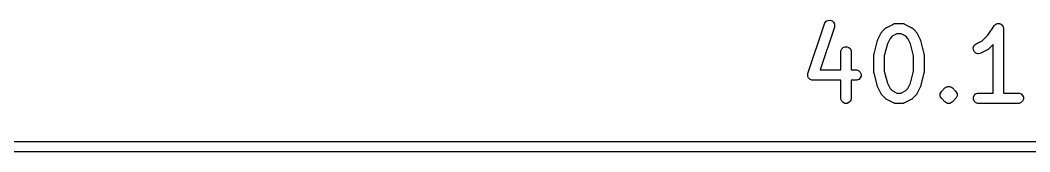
# Model space of a CAD drawing. Header units: inches. Extents: x -0.67 to 1.83, y -0.49 to 2.65.
# Drawn here: x -0.012 to 0.56, y 2.575 to 2.649 of the extents above; entities that cross this region are included whole.
import ezdxf

# ---------------------------------------------------------------- set-up
doc = ezdxf.new("R2010")
doc.units = ezdxf.units.IN
doc.header["$MEASUREMENT"] = 0
doc.layers.add('BLACK', color=250, linetype='CONTINUOUS')

msp = doc.modelspace()

# ---------------------------------------------------------------- linework, layer by layer
at = {"layer": 'BLACK', "linetype": 'CONTINUOUS'}
for p, q in [((0.43409, 2.61899), (0.44347, 2.64711)), ((0.44347, 2.64711), (0.4437, 2.64764)), ((0.4437, 2.64764), (0.44446, 2.64851)), ((0.44446, 2.64851), (0.44549, 2.64902)), ((0.44549, 2.64902), (0.44664, 2.6491)), ((0.44664, 2.6491), (0.44773, 2.64874)), ((0.44773, 2.64874), (0.4486, 2.64798)), ((0.4486, 2.64798), (0.44912, 2.64695)), ((0.44912, 2.64695), (0.4492, 2.6458)), ((0.47869, 2.64506), (0.48244, 2.64694)), ((0.48244, 2.64694), (0.48298, 2.64715)), ((0.48298, 2.64715), (0.48309, 2.64715)), ((0.48309, 2.64715), (0.48319, 2.64719)), ((0.48319, 2.64719), (0.48376, 2.64725)), ((0.48376, 2.64725), (0.48751, 2.64725)), ((0.48751, 2.64725), (0.48809, 2.64719)), ((0.48809, 2.64719), (0.48819, 2.64715)), ((0.48819, 2.64715), (0.48829, 2.64715)), ((0.48829, 2.64715), (0.48883, 2.64694)), ((0.48883, 2.64694), (0.49258, 2.64506)), ((0.53943, 2.64594), (0.53979, 2.64638)), ((0.53979, 2.64638), (0.54004, 2.64655)), ((0.54004, 2.64655), (0.54024, 2.64675)), ((0.54024, 2.64675), (0.54051, 2.64686)), ((0.54051, 2.64686), (0.54075, 2.64703)), ((0.54075, 2.64703), (0.54104, 2.64708)), ((0.54104, 2.64708), (0.54131, 2.64719)), ((0.54131, 2.64719), (0.5416, 2.64719)), ((0.5416, 2.64719), (0.54188, 2.64725)), ((0.54188, 2.64725), (0.54217, 2.64719)), ((0.54217, 2.64719), (0.54246, 2.64719)), ((0.54246, 2.64719), (0.54273, 2.64708)), ((0.54273, 2.64708), (0.54301, 2.64703)), ((0.54301, 2.64703), (0.54325, 2.64687)), ((0.54325, 2.64687), (0.54352, 2.64675)), ((0.54352, 2.64675), (0.54373, 2.64655)), ((0.54373, 2.64655), (0.54397, 2.64639)), ((0.54397, 2.64639), (0.54413, 2.64615)), ((0.44907, 2.64524), (0.44099, 2.621)), ((0.4492, 2.6458), (0.44907, 2.64524)), ((0.47362, 2.63812), (0.4755, 2.64187)), ((0.4755, 2.64187), (0.47566, 2.64212)), ((0.47566, 2.64212), (0.47569, 2.64219)), ((0.47569, 2.64219), (0.47575, 2.64227)), ((0.47575, 2.64227), (0.47581, 2.64236)), ((0.47581, 2.64236), (0.47587, 2.64241)), ((0.47587, 2.64241), (0.47605, 2.64264)), ((0.47605, 2.64264), (0.47793, 2.64451)), ((0.47793, 2.64451), (0.47815, 2.6447)), ((0.47815, 2.6447), (0.4782, 2.64476)), ((0.4782, 2.64476), (0.47829, 2.64481)), ((0.47829, 2.64481), (0.47837, 2.64488)), ((0.47837, 2.64488), (0.47845, 2.64491)), ((0.47845, 2.64491), (0.47869, 2.64506)), ((0.48446, 2.64135), (0.48176, 2.64)), ((0.48682, 2.64135), (0.48446, 2.64135)), ((0.48951, 2.64), (0.48682, 2.64135)), ((0.49258, 2.64506), (0.49283, 2.64491)), ((0.49283, 2.64491), (0.4929, 2.64488)), ((0.4929, 2.64488), (0.49299, 2.64481)), ((0.49299, 2.64481), (0.49307, 2.64476)), ((0.49307, 2.64476), (0.49313, 2.6447)), ((0.49313, 2.6447), (0.49335, 2.64451)), ((0.49335, 2.64451), (0.49523, 2.64264)), ((0.49523, 2.64264), (0.49541, 2.64241)), ((0.49541, 2.64241), (0.49547, 2.64236)), ((0.49547, 2.64236), (0.49553, 2.64227)), ((0.49553, 2.64227), (0.49559, 2.64219)), ((0.49559, 2.64219), (0.49562, 2.64212)), ((0.49562, 2.64212), (0.49578, 2.64187)), ((0.49578, 2.64187), (0.49765, 2.63812)), ((0.53263, 2.63735), (0.53584, 2.64056)), ((0.53584, 2.64056), (0.53943, 2.64594)), ((0.53943, 2.64594), (0.53943, 2.64594)), ((0.53943, 2.64594), (0.53943, 2.64594)), ((0.53943, 2.64594), (0.53943, 2.64594)), ((0.54413, 2.64615), (0.54434, 2.64594)), ((0.54434, 2.64594), (0.54445, 2.64567)), ((0.54445, 2.64567), (0.54461, 2.64543)), ((0.54461, 2.64543), (0.54467, 2.64514)), ((0.54467, 2.64514), (0.54478, 2.64487)), ((0.54478, 2.64487), (0.54483, 2.6443)), ((0.54483, 2.6443), (0.54483, 2.6443)), ((0.54483, 2.6443), (0.54483, 2.6443)), ((0.54483, 2.6443), (0.54483, 2.6443)), ((0.54483, 2.6443), (0.54483, 2.60788)), ((0.47153, 2.63002), (0.4734, 2.63752)), ((0.4734, 2.63752), (0.47342, 2.63756)), ((0.47342, 2.63758), (0.47351, 2.63782)), ((0.47342, 2.63756), (0.47342, 2.63758)), ((0.47351, 2.63782), (0.4736, 2.63806)), ((0.4736, 2.63806), (0.47361, 2.63808)), ((0.47361, 2.63808), (0.47362, 2.63812)), ((0.47905, 2.63577), (0.47734, 2.62894)), ((0.48057, 2.6388), (0.47905, 2.63577)), ((0.48176, 2.64), (0.48057, 2.6388)), ((0.49071, 2.6388), (0.48951, 2.64)), ((0.49223, 2.63577), (0.49071, 2.6388)), ((0.49394, 2.62894), (0.49223, 2.63577)), ((0.49765, 2.63812), (0.49767, 2.63808)), ((0.49767, 2.63808), (0.49768, 2.63806)), ((0.49768, 2.63806), (0.49777, 2.63782)), ((0.49777, 2.63782), (0.49786, 2.63758)), ((0.49786, 2.63758), (0.49786, 2.63756)), ((0.49786, 2.63756), (0.49788, 2.63752)), ((0.49788, 2.63752), (0.49975, 2.63002)), ((0.52807, 2.63451), (0.52882, 2.63538)), ((0.52882, 2.63538), (0.52931, 2.63569)), ((0.52931, 2.63569), (0.53263, 2.63735)), ((0.53893, 2.6353), (0.53647, 2.63284)), ((0.53893, 2.60788), (0.53893, 2.6353)), ((0.45269, 2.63118), (0.45275, 2.63175)), ((0.45269, 2.621), (0.45269, 2.63118)), ((0.45275, 2.63175), (0.45319, 2.63282)), ((0.45319, 2.63282), (0.454, 2.63363)), ((0.454, 2.63363), (0.45507, 2.63407)), ((0.45507, 2.63407), (0.45622, 2.63407)), ((0.45622, 2.63407), (0.45728, 2.63363)), ((0.45728, 2.63363), (0.4581, 2.63282)), ((0.4581, 2.63282), (0.45854, 2.63175)), ((0.45854, 2.63175), (0.4586, 2.63118)), ((0.4586, 2.63118), (0.4586, 2.621)), ((0.47144, 2.62944), (0.47147, 2.62966)), ((0.47145, 2.6294), (0.47144, 2.62944)), ((0.47144, 2.6293), (0.47145, 2.6294)), ((0.47144, 2.61993), (0.47144, 2.6293)), ((0.47147, 2.62966), (0.47149, 2.62988)), ((0.47149, 2.62988), (0.47151, 2.62992)), ((0.47151, 2.62992), (0.47153, 2.63002)), ((0.49975, 2.63002), (0.49977, 2.62992)), ((0.49977, 2.62992), (0.49978, 2.62988)), ((0.49978, 2.62988), (0.49981, 2.62966)), ((0.49981, 2.62966), (0.49984, 2.62944)), ((0.49984, 2.62944), (0.49983, 2.6294)), ((0.49983, 2.6294), (0.49984, 2.6293)), ((0.49984, 2.6293), (0.49984, 2.61993)), ((0.5277, 2.63342), (0.52807, 2.63451)), ((0.52779, 2.63227), (0.5277, 2.63342)), ((0.5283, 2.63124), (0.52779, 2.63227)), ((0.52917, 2.63048), (0.5283, 2.63124)), ((0.53026, 2.63012), (0.52917, 2.63048)), ((0.53141, 2.6302), (0.53026, 2.63012)), ((0.53195, 2.63041), (0.53141, 2.6302)), ((0.5357, 2.63228), (0.53195, 2.63041)), ((0.53595, 2.63244), (0.5357, 2.63228)), ((0.53602, 2.63247), (0.53595, 2.63244)), ((0.5361, 2.63254), (0.53602, 2.63247)), ((0.53619, 2.63259), (0.5361, 2.63254)), ((0.53624, 2.63265), (0.53619, 2.63259)), ((0.53647, 2.63284), (0.53624, 2.63265)), ((0.47734, 2.62894), (0.47734, 2.62029)), ((0.49394, 2.62029), (0.49394, 2.62894)), ((0.43397, 2.61842), (0.434, 2.61857)), ((0.434, 2.61795), (0.43397, 2.61842)), ((0.434, 2.61863), (0.43403, 2.6187)), ((0.434, 2.61857), (0.434, 2.61863)), ((0.434, 2.61748), (0.434, 2.61795)), ((0.43403, 2.6187), (0.43409, 2.61899)), ((0.44099, 2.621), (0.45269, 2.621)), ((0.4586, 2.621), (0.46127, 2.621)), ((0.46127, 2.621), (0.46184, 2.62095)), ((0.46184, 2.62095), (0.46291, 2.62051)), ((0.46291, 2.62051), (0.46372, 2.61969)), ((0.46372, 2.61969), (0.46416, 2.61863)), ((0.46416, 2.61863), (0.46416, 2.61748)), ((0.47145, 2.61983), (0.47144, 2.61993)), ((0.47144, 2.61978), (0.47145, 2.61983)), ((0.47147, 2.61957), (0.47144, 2.61978)), ((0.47149, 2.61935), (0.47147, 2.61957)), ((0.47151, 2.61931), (0.47149, 2.61935)), ((0.47153, 2.61921), (0.47151, 2.61931)), ((0.4734, 2.61171), (0.47153, 2.61921)), ((0.47734, 2.62029), (0.47905, 2.61346)), ((0.49223, 2.61346), (0.49394, 2.62029)), ((0.49975, 2.61921), (0.49788, 2.61171)), ((0.49977, 2.61931), (0.49975, 2.61921)), ((0.49978, 2.61935), (0.49977, 2.61931)), ((0.49981, 2.61957), (0.49978, 2.61935)), ((0.49984, 2.61978), (0.49981, 2.61957)), ((0.49984, 2.61993), (0.49983, 2.61983)), ((0.49983, 2.61983), (0.49984, 2.61978)), ((0.43404, 2.61738), (0.434, 2.61748)), ((0.43405, 2.61727), (0.43404, 2.61738)), ((0.43426, 2.61685), (0.43405, 2.61727)), ((0.43444, 2.61641), (0.43426, 2.61685)), ((0.43452, 2.61634), (0.43444, 2.61641)), ((0.43456, 2.61624), (0.43452, 2.61634)), ((0.43492, 2.61593), (0.43456, 2.61624)), ((0.43525, 2.6156), (0.43492, 2.61593)), ((0.43535, 2.61556), (0.43525, 2.6156)), ((0.43543, 2.61549), (0.43535, 2.61556)), ((0.43588, 2.61534), (0.43543, 2.61549)), ((0.43632, 2.61516), (0.43588, 2.61534)), ((0.43647, 2.61514), (0.43632, 2.61516)), ((0.43653, 2.61512), (0.43647, 2.61514)), ((0.4366, 2.61513), (0.43653, 2.61512)), ((0.4369, 2.6151), (0.4366, 2.61513)), ((0.45269, 2.6151), (0.4369, 2.6151)), ((0.45269, 2.60493), (0.45269, 2.6151)), ((0.46127, 2.6151), (0.4586, 2.6151)), ((0.4586, 2.6151), (0.4586, 2.60493)), ((0.46184, 2.61516), (0.46127, 2.6151)), ((0.46291, 2.6156), (0.46184, 2.61516)), ((0.46372, 2.61641), (0.46291, 2.6156)), ((0.46416, 2.61748), (0.46372, 2.61641)), ((0.47905, 2.61346), (0.48057, 2.61043)), ((0.49071, 2.61043), (0.49223, 2.61346)), ((0.47342, 2.61167), (0.4734, 2.61171)), ((0.47342, 2.61165), (0.47342, 2.61167)), ((0.47351, 2.61141), (0.47342, 2.61165)), ((0.4736, 2.61117), (0.47351, 2.61141)), ((0.47361, 2.61115), (0.4736, 2.61117)), ((0.47362, 2.61111), (0.47361, 2.61115)), ((0.4755, 2.60736), (0.47362, 2.61111)), ((0.47566, 2.60711), (0.4755, 2.60736)), ((0.47569, 2.60704), (0.47566, 2.60711)), ((0.47575, 2.60696), (0.47569, 2.60704)), ((0.47581, 2.60687), (0.47575, 2.60696)), ((0.47587, 2.60682), (0.47581, 2.60687)), ((0.47605, 2.60659), (0.47587, 2.60682)), ((0.47793, 2.60472), (0.47605, 2.60659)), ((0.48057, 2.61043), (0.48176, 2.60923)), ((0.48176, 2.60923), (0.48446, 2.60788)), ((0.48446, 2.60788), (0.48682, 2.60788)), ((0.48682, 2.60788), (0.48951, 2.60923)), ((0.48951, 2.60923), (0.49071, 2.61043)), ((0.49523, 2.60659), (0.49335, 2.60472)), ((0.49541, 2.60682), (0.49523, 2.60659)), ((0.49547, 2.60687), (0.49541, 2.60682)), ((0.49553, 2.60696), (0.49547, 2.60687)), ((0.49559, 2.60704), (0.49553, 2.60696)), ((0.49562, 2.60711), (0.49559, 2.60704)), ((0.49578, 2.60736), (0.49562, 2.60711)), ((0.49765, 2.61111), (0.49578, 2.60736)), ((0.49767, 2.61115), (0.49765, 2.61111)), ((0.49768, 2.61117), (0.49767, 2.61115)), ((0.49777, 2.61141), (0.49768, 2.61117)), ((0.49786, 2.61165), (0.49777, 2.61141)), ((0.49788, 2.61171), (0.49786, 2.61167)), ((0.49786, 2.61167), (0.49786, 2.61165)), ((0.50899, 2.60738), (0.50943, 2.60844)), ((0.50899, 2.60623), (0.50899, 2.60738)), ((0.50919, 2.60575), (0.50899, 2.60623)), ((0.50943, 2.60844), (0.5098, 2.60889)), ((0.5098, 2.60889), (0.51167, 2.61077)), ((0.51167, 2.61077), (0.51212, 2.61113)), ((0.51212, 2.61113), (0.51284, 2.61143)), ((0.51212, 2.61113), (0.51212, 2.61113)), ((0.51284, 2.61143), (0.51318, 2.61157)), ((0.51318, 2.61157), (0.51434, 2.61157)), ((0.51434, 2.61157), (0.51434, 2.61157)), ((0.51434, 2.61157), (0.51468, 2.61143)), ((0.51468, 2.61143), (0.5154, 2.61113)), ((0.5154, 2.61113), (0.5154, 2.61113)), ((0.5154, 2.61113), (0.51585, 2.61077)), ((0.51585, 2.61077), (0.51772, 2.60889)), ((0.51772, 2.60889), (0.51809, 2.60844)), ((0.51809, 2.60844), (0.51853, 2.60738)), ((0.51853, 2.60623), (0.51809, 2.60516)), ((0.51853, 2.60738), (0.51853, 2.60738)), ((0.51853, 2.60738), (0.51853, 2.60623)), ((0.52774, 2.6055), (0.52818, 2.60657)), ((0.52818, 2.60657), (0.52899, 2.60738)), ((0.52899, 2.60738), (0.53006, 2.60782)), ((0.53006, 2.60782), (0.53063, 2.60788)), ((0.53063, 2.60788), (0.53893, 2.60788)), ((0.54483, 2.60788), (0.55313, 2.60788)), ((0.55313, 2.60788), (0.55371, 2.60782)), ((0.55371, 2.60782), (0.55477, 2.60738)), ((0.55477, 2.60738), (0.55559, 2.60657)), ((0.55559, 2.60657), (0.55603, 2.6055)), ((0.45275, 2.60435), (0.45269, 2.60493)), ((0.45319, 2.60329), (0.45275, 2.60435)), ((0.454, 2.60247), (0.45319, 2.60329)), ((0.45507, 2.60203), (0.454, 2.60247)), ((0.45622, 2.60203), (0.45507, 2.60203)), ((0.45728, 2.60247), (0.45622, 2.60203)), ((0.4581, 2.60329), (0.45728, 2.60247)), ((0.45854, 2.60435), (0.4581, 2.60329)), ((0.4586, 2.60493), (0.45854, 2.60435)), ((0.47815, 2.60453), (0.47793, 2.60472)), ((0.4782, 2.60447), (0.47815, 2.60453)), ((0.47829, 2.60441), (0.4782, 2.60447)), ((0.47837, 2.60435), (0.47829, 2.60441)), ((0.47845, 2.60432), (0.47837, 2.60435)), ((0.47869, 2.60416), (0.47845, 2.60432)), ((0.48244, 2.60229), (0.47869, 2.60416)), ((0.48298, 2.60208), (0.48244, 2.60229)), ((0.48309, 2.60207), (0.48298, 2.60208)), ((0.48319, 2.60203), (0.48309, 2.60207)), ((0.48376, 2.60198), (0.48319, 2.60203)), ((0.48751, 2.60198), (0.48376, 2.60198)), ((0.48809, 2.60203), (0.48751, 2.60198)), ((0.48819, 2.60207), (0.48809, 2.60203)), ((0.48829, 2.60208), (0.48819, 2.60207)), ((0.48883, 2.60229), (0.48829, 2.60208)), ((0.49258, 2.60416), (0.48883, 2.60229)), ((0.49283, 2.60432), (0.49258, 2.60416)), ((0.4929, 2.60435), (0.49283, 2.60432)), ((0.49299, 2.60441), (0.4929, 2.60435)), ((0.49307, 2.60447), (0.49299, 2.60441)), ((0.49313, 2.60453), (0.49307, 2.60447)), ((0.49335, 2.60472), (0.49313, 2.60453)), ((0.50943, 2.60516), (0.50919, 2.60575)), ((0.5098, 2.60472), (0.50943, 2.60516)), ((0.51167, 2.60284), (0.5098, 2.60472)), ((0.51212, 2.60247), (0.51167, 2.60284)), ((0.51318, 2.60203), (0.51212, 2.60247)), ((0.51434, 2.60203), (0.51318, 2.60203)), ((0.51318, 2.60203), (0.51318, 2.60203)), ((0.5154, 2.60247), (0.51434, 2.60203)), ((0.51434, 2.60203), (0.51434, 2.60203)), ((0.51585, 2.60284), (0.5154, 2.60247)), ((0.51772, 2.60472), (0.51585, 2.60284)), ((0.51809, 2.60516), (0.51772, 2.60472)), ((0.52774, 2.60435), (0.52774, 2.6055)), ((0.52818, 2.60329), (0.52774, 2.60435)), ((0.52899, 2.60247), (0.52818, 2.60329)), ((0.53006, 2.60203), (0.52899, 2.60247)), ((0.53063, 2.60198), (0.53006, 2.60203)), ((0.55313, 2.60198), (0.53063, 2.60198)), ((0.55371, 2.60203), (0.55313, 2.60198)), ((0.55477, 2.60247), (0.55371, 2.60203)), ((0.55559, 2.60329), (0.55477, 2.60247)), ((0.55603, 2.60435), (0.55559, 2.60329)), ((0.55603, 2.6055), (0.55603, 2.60435)), ((-0.17793, 2.58051), (1.37793, 2.58051)), ((1.37793, 2.57461), (-0.17793, 2.57461))]:
    msp.add_line(p, q, dxfattribs=at)

doc.saveas('drawing.dxf')
